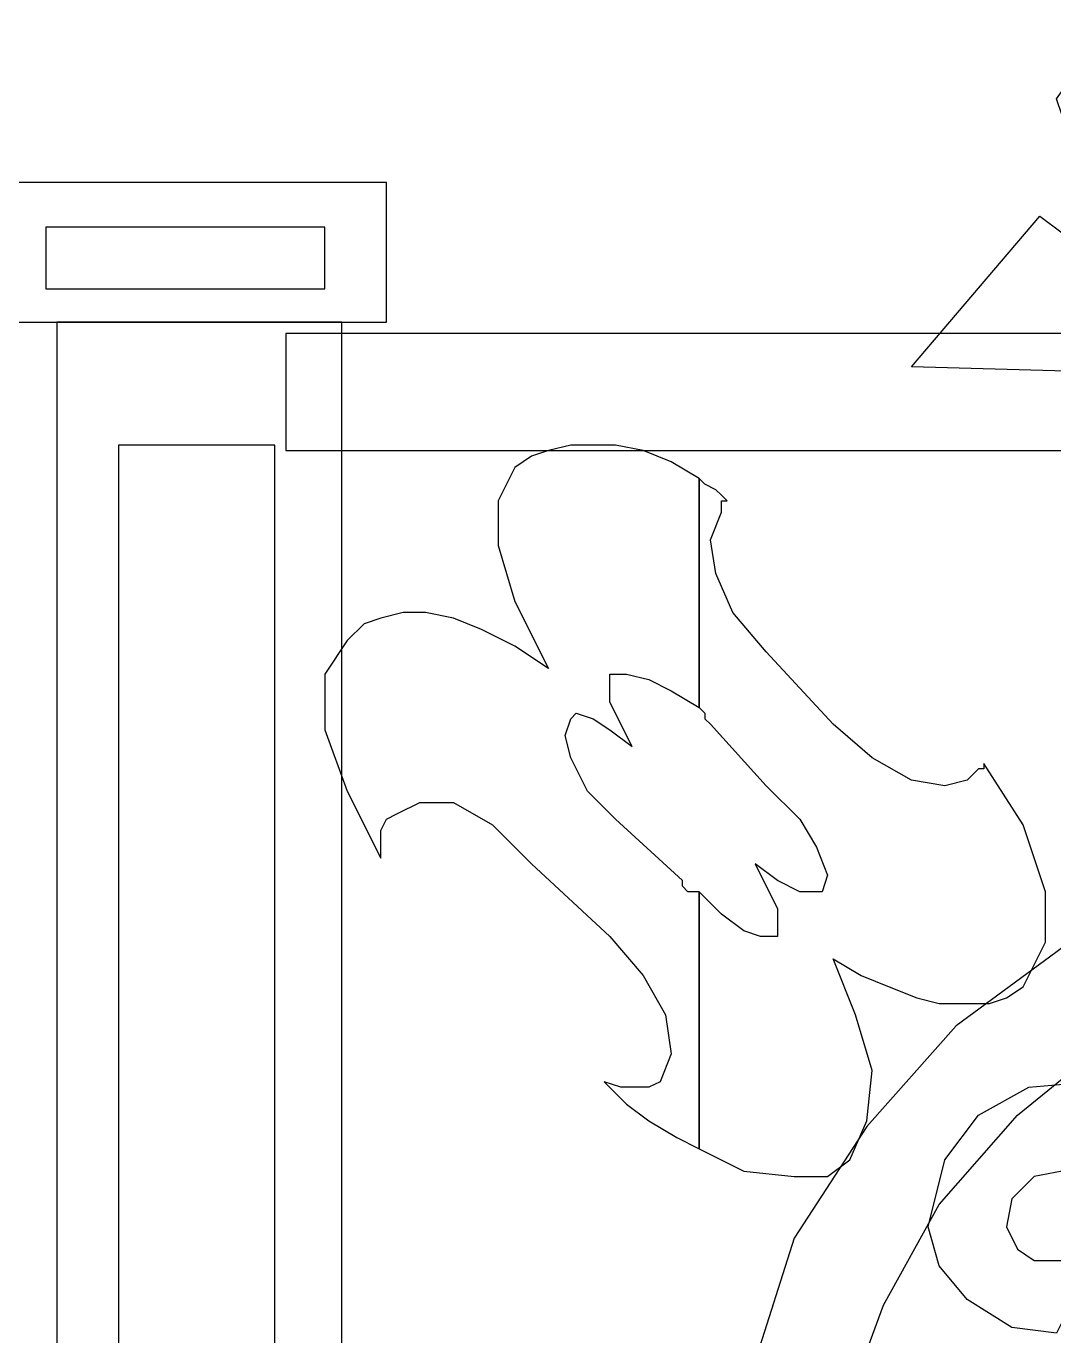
# Model space of a CAD drawing. Header units: centimetres. Extents: x -68 to 49, y -36 to 8.
# Drawn here: x -28.15 to -14.61, y -9.89 to 7.36 of the extents above; entities that cross this region are included whole.
import ezdxf

# ---------------------------------------------------------------- set-up
doc = ezdxf.new("R2010")
doc.units = ezdxf.units.CM
doc.header["$MEASUREMENT"] = 0
doc.layers.add('layer 1', color=7, linetype='Continuous')

msp = doc.modelspace()

# ---------------------------------------------------------------- linework, layer by layer
at = {"layer": 'layer 1', "color": 98}
for points, knots in [([(-8.61273, 2.65174), (-8.61273, 2.65174), (-10.01088, 4.27066), (-10.01088, 4.27066), (-10.01088, 4.27066), (-10.01088, 4.27066), (-11.85055, 4.27066), (-11.85055, 4.27066), (-11.85055, 4.27066), (-11.85055, 4.27066), (-11.5562, 5.08011), (-11.5562, 5.08011), (-11.5562, 5.08011), (-11.5562, 5.08011), (-11.5562, 5.88957), (-11.5562, 5.88957), (-11.5562, 5.88957), (-11.5562, 5.88957), (-11.92414, 6.55185), (-11.92414, 6.55185), (-11.92414, 6.55185), (-11.92414, 6.55185), (-12.58642, 7.21413), (-12.58642, 7.21413), (-12.58642, 7.21413), (-12.58642, 7.21413), (-13.10153, 7.36131), (-13.10153, 7.36131), (-13.10153, 7.36131), (-13.10153, 7.36131), (-13.69023, 7.28772), (-13.69023, 7.28772), (-13.69023, 7.28772), (-13.69023, 7.28772), (-14.20533, 6.91979), (-14.20533, 6.91979), (-14.20533, 6.91979), (-14.20533, 6.91979), (-14.57327, 6.40468), (-14.57327, 6.40468), (-14.57327, 6.40468), (-14.57327, 6.40468), (-14.49968, 6.18392), (-14.49968, 6.18392), (-14.49968, 6.18392), (-14.49968, 6.18392), (-14.27892, 5.88957), (-14.27892, 5.88957), (-14.27892, 5.88957), (-14.27892, 5.88957), (-14.05816, 5.74239), (-14.05816, 5.74239), (-14.05816, 5.74239), (-14.05816, 5.74239), (-13.8374, 5.74239), (-13.8374, 5.74239), (-13.8374, 5.74239), (-13.8374, 5.74239), (-13.76381, 5.81598), (-13.76381, 5.81598), (-13.76381, 5.81598), (-13.76381, 5.81598), (-13.61664, 6.03674), (-13.61664, 6.03674), (-13.61664, 6.03674), (-13.61664, 6.03674), (-13.39588, 6.18392), (-13.39588, 6.18392), (-13.39588, 6.18392), (-13.39588, 6.18392), (-13.02794, 6.18392), (-13.02794, 6.18392), (-13.02794, 6.18392), (-13.02794, 6.18392), (-12.7336, 5.88957), (-12.7336, 5.88957), (-12.7336, 5.88957), (-12.7336, 5.88957), (-12.58642, 5.44805), (-12.58642, 5.44805), (-12.58642, 5.44805), (-12.58642, 5.44805), (-12.66001, 5.08011), (-12.66001, 5.08011), (-12.66001, 5.08011), (-12.66001, 5.08011), (-12.88077, 4.63859), (-12.88077, 4.63859), (-12.88077, 4.63859), (-12.88077, 4.63859), (-13.2487, 4.41783), (-13.2487, 4.41783), (-13.2487, 4.41783), (-13.2487, 4.41783), (-13.69023, 4.27066), (-13.69023, 4.27066), (-13.69023, 4.27066), (-13.69023, 4.27066), (-14.20533, 4.41783), (-14.20533, 4.41783), (-14.20533, 4.41783), (-14.20533, 4.41783), (-14.79403, 4.85935), (-14.79403, 4.85935), (-14.79403, 4.85935), (-14.79403, 4.85935), (-16.48653, 2.8725), (-16.48653, 2.8725), (-16.48653, 2.8725), (-16.48653, 2.8725), (-8.61273, 2.65174), (-8.61273, 2.65174)], [0, 0, 0, 0, 0.03571429, 0.03571429, 0.03571429, 0.03571429, 0.07142857, 0.07142857, 0.07142857, 0.07142857, 0.10714286, 0.10714286, 0.10714286, 0.10714286, 0.14285714, 0.14285714, 0.14285714, 0.14285714, 0.17857143, 0.17857143, 0.17857143, 0.17857143, 0.21428571, 0.21428571, 0.21428571, 0.21428571, 0.25, 0.25, 0.25, 0.25, 0.28571429, 0.28571429, 0.28571429, 0.28571429, 0.32142857, 0.32142857, 0.32142857, 0.32142857, 0.35714286, 0.35714286, 0.35714286, 0.35714286, 0.39285714, 0.39285714, 0.39285714, 0.39285714, 0.42857143, 0.42857143, 0.42857143, 0.42857143, 0.46428571, 0.46428571, 0.46428571, 0.46428571, 0.5, 0.5, 0.5, 0.5, 0.53571429, 0.53571429, 0.53571429, 0.53571429, 0.57142857, 0.57142857, 0.57142857, 0.57142857, 0.60714286, 0.60714286, 0.60714286, 0.60714286, 0.64285714, 0.64285714, 0.64285714, 0.64285714, 0.67857143, 0.67857143, 0.67857143, 0.67857143, 0.71428571, 0.71428571, 0.71428571, 0.71428571, 0.75, 0.75, 0.75, 0.75, 0.78571429, 0.78571429, 0.78571429, 0.78571429, 0.82142857, 0.82142857, 0.82142857, 0.82142857, 0.85714286, 0.85714286, 0.85714286, 0.85714286, 0.89285714, 0.89285714, 0.89285714, 0.89285714, 0.92857143, 0.92857143, 0.92857143, 0.92857143, 0.96428571, 0.96428571, 0.96428571, 0.96428571, 1, 1, 1, 1]), ([(-28.70196, 5.30087), (-28.70196, 5.30087), (-23.4037, 5.30087), (-23.4037, 5.30087), (-23.4037, 5.30087), (-23.4037, 5.30087), (-23.4037, 3.4612), (-23.4037, 3.4612), (-23.4037, 3.4612), (-23.4037, 3.4612), (-28.70196, 3.4612), (-28.70196, 3.4612), (-28.70196, 3.4612), (-28.70196, 3.4612), (-28.70196, 5.30087), (-28.70196, 5.30087)], [0, 0, 0, 0, 0.25, 0.25, 0.25, 0.25, 0.5, 0.5, 0.5, 0.5, 0.75, 0.75, 0.75, 0.75, 1, 1, 1, 1]), ([(-27.74533, 3.4612), (-27.74533, 3.4612), (-23.9924, 3.4612), (-23.9924, 3.4612), (-23.9924, 3.4612), (-23.9924, 3.4612), (-23.9924, -34.58325), (-23.9924, -34.58325), (-23.9924, -34.58325), (-23.9924, -34.58325), (-27.74533, -34.58325), (-27.74533, -34.58325), (-27.74533, -34.58325), (-27.74533, -34.58325), (-27.74533, 3.4612), (-27.74533, 3.4612)], [0, 0, 0, 0, 0.25, 0.25, 0.25, 0.25, 0.5, 0.5, 0.5, 0.5, 0.75, 0.75, 0.75, 0.75, 1, 1, 1, 1]), ([(-24.72827, 3.31403), (-24.72827, 3.31403), (7.35564, 3.31403), (7.35564, 3.31403), (7.35564, 3.31403), (7.35564, 3.31403), (7.35564, 1.7687), (7.35564, 1.7687), (7.35564, 1.7687), (7.35564, 1.7687), (-24.72827, 1.7687), (-24.72827, 1.7687), (-24.72827, 1.7687), (-24.72827, 1.7687), (-24.72827, 3.31403), (-24.72827, 3.31403)], [0, 0, 0, 0, 0.25, 0.25, 0.25, 0.25, 0.5, 0.5, 0.5, 0.5, 0.75, 0.75, 0.75, 0.75, 1, 1, 1, 1]), ([(-19.28283, -7.42967), (-19.28283, -7.42967), (-19.57718, -7.28249), (-19.57718, -7.28249), (-19.57718, -7.28249), (-19.57718, -7.28249), (-19.94512, -7.06173), (-19.94512, -7.06173), (-19.94512, -7.06173), (-19.94512, -7.06173), (-20.23946, -6.84097), (-20.23946, -6.84097), (-20.23946, -6.84097), (-20.23946, -6.84097), (-20.53381, -6.54662), (-20.53381, -6.54662), (-20.53381, -6.54662), (-20.53381, -6.54662), (-20.31305, -6.62021), (-20.31305, -6.62021), (-20.31305, -6.62021), (-20.31305, -6.62021), (-20.09229, -6.62021), (-20.09229, -6.62021), (-20.09229, -6.62021), (-20.09229, -6.62021), (-19.94512, -6.62021), (-19.94512, -6.62021), (-19.94512, -6.62021), (-19.94512, -6.62021), (-19.79794, -6.54662), (-19.79794, -6.54662), (-19.79794, -6.54662), (-19.79794, -6.54662), (-19.79794, -6.54662), (-19.79794, -6.54662), (-19.79794, -6.54662), (-19.79794, -6.54662), (-19.65077, -6.17869), (-19.65077, -6.17869), (-19.65077, -6.17869), (-19.65077, -6.17869), (-19.72436, -5.66358), (-19.72436, -5.66358), (-19.72436, -5.66358), (-19.72436, -5.66358), (-20.0187, -5.14847), (-20.0187, -5.14847), (-20.0187, -5.14847), (-20.0187, -5.14847), (-20.46022, -4.63336), (-20.46022, -4.63336), (-20.46022, -4.63336), (-20.46022, -4.63336), (-21.49044, -3.67673), (-21.49044, -3.67673), (-21.49044, -3.67673), (-21.49044, -3.67673), (-22.00555, -3.16163), (-22.00555, -3.16163), (-22.00555, -3.16163), (-22.00555, -3.16163), (-22.52066, -2.86728), (-22.52066, -2.86728), (-22.52066, -2.86728), (-22.52066, -2.86728), (-22.96218, -2.86728), (-22.96218, -2.86728), (-22.96218, -2.86728), (-22.96218, -2.86728), (-23.25653, -3.01445), (-23.25653, -3.01445), (-23.25653, -3.01445), (-23.25653, -3.01445), (-23.25653, -3.01445), (-23.25653, -3.01445), (-23.25653, -3.01445), (-23.25653, -3.01445), (-23.4037, -3.08804), (-23.4037, -3.08804), (-23.4037, -3.08804), (-23.4037, -3.08804), (-23.47729, -3.23521), (-23.47729, -3.23521), (-23.47729, -3.23521), (-23.47729, -3.23521), (-23.47729, -3.45597), (-23.47729, -3.45597), (-23.47729, -3.45597), (-23.47729, -3.45597), (-23.47729, -3.60315), (-23.47729, -3.60315), (-23.47729, -3.60315), (-23.47729, -3.60315), (-23.91881, -2.7201), (-23.91881, -2.7201), (-23.91881, -2.7201), (-23.91881, -2.7201), (-24.21316, -1.91065), (-24.21316, -1.91065), (-24.21316, -1.91065), (-24.21316, -1.91065), (-24.21316, -1.17478), (-24.21316, -1.17478), (-24.21316, -1.17478), (-24.21316, -1.17478), (-23.91881, -0.73326), (-23.91881, -0.73326), (-23.91881, -0.73326), (-23.91881, -0.73326), (-23.91881, -0.73326), (-23.91881, -0.73326), (-23.91881, -0.73326), (-23.91881, -0.73326), (-23.69805, -0.5125), (-23.69805, -0.5125), (-23.69805, -0.5125), (-23.69805, -0.5125), (-23.47729, -0.43891), (-23.47729, -0.43891), (-23.47729, -0.43891), (-23.47729, -0.43891), (-23.18294, -0.36532), (-23.18294, -0.36532), (-23.18294, -0.36532), (-23.18294, -0.36532), (-22.88859, -0.36532), (-22.88859, -0.36532), (-22.88859, -0.36532), (-22.88859, -0.36532), (-22.52066, -0.43891), (-22.52066, -0.43891), (-22.52066, -0.43891), (-22.52066, -0.43891), (-22.15272, -0.58608), (-22.15272, -0.58608), (-22.15272, -0.58608), (-22.15272, -0.58608), (-21.7112, -0.80684), (-21.7112, -0.80684), (-21.7112, -0.80684), (-21.7112, -0.80684), (-21.26968, -1.10119), (-21.26968, -1.10119), (-21.26968, -1.10119), (-21.26968, -1.10119), (-21.7112, -0.21815), (-21.7112, -0.21815), (-21.7112, -0.21815), (-21.7112, -0.21815), (-21.93196, 0.51772), (-21.93196, 0.51772), (-21.93196, 0.51772), (-21.93196, 0.51772), (-21.93196, 1.10642), (-21.93196, 1.10642), (-21.93196, 1.10642), (-21.93196, 1.10642), (-21.7112, 1.54794), (-21.7112, 1.54794), (-21.7112, 1.54794), (-21.7112, 1.54794), (-21.7112, 1.54794), (-21.7112, 1.54794), (-21.7112, 1.54794), (-21.7112, 1.54794), (-21.49044, 1.69511), (-21.49044, 1.69511), (-21.49044, 1.69511), (-21.49044, 1.69511), (-21.26968, 1.7687), (-21.26968, 1.7687), (-21.26968, 1.7687), (-21.26968, 1.7687), (-20.97533, 1.84229), (-20.97533, 1.84229), (-20.97533, 1.84229), (-20.97533, 1.84229), (-20.68099, 1.84229), (-20.68099, 1.84229), (-20.68099, 1.84229), (-20.68099, 1.84229), (-20.38664, 1.84229), (-20.38664, 1.84229), (-20.38664, 1.84229), (-20.38664, 1.84229), (-20.0187, 1.7687), (-20.0187, 1.7687), (-20.0187, 1.7687), (-20.0187, 1.7687), (-19.65077, 1.62153), (-19.65077, 1.62153), (-19.65077, 1.62153), (-19.65077, 1.62153), (-19.28283, 1.40076), (-19.28283, 1.40076), (-19.28283, 1.40076), (-19.28283, 1.40076), (-19.28283, -1.6163), (-19.28283, -1.6163), (-19.28283, -1.6163), (-19.28283, -1.6163), (-19.65077, -1.39554), (-19.65077, -1.39554), (-19.65077, -1.39554), (-19.65077, -1.39554), (-19.94512, -1.24837), (-19.94512, -1.24837), (-19.94512, -1.24837), (-19.94512, -1.24837), (-20.23946, -1.17478), (-20.23946, -1.17478), (-20.23946, -1.17478), (-20.23946, -1.17478), (-20.46022, -1.17478), (-20.46022, -1.17478), (-20.46022, -1.17478), (-20.46022, -1.17478), (-20.46022, -1.17478), (-20.46022, -1.17478), (-20.46022, -1.17478), (-20.46022, -1.17478), (-20.46022, -1.32195), (-20.46022, -1.32195), (-20.46022, -1.32195), (-20.46022, -1.32195), (-20.46022, -1.54271), (-20.46022, -1.54271), (-20.46022, -1.54271), (-20.46022, -1.54271), (-20.31305, -1.83706), (-20.31305, -1.83706), (-20.31305, -1.83706), (-20.31305, -1.83706), (-20.16588, -2.13141), (-20.16588, -2.13141), (-20.16588, -2.13141), (-20.16588, -2.13141), (-20.46022, -1.91065), (-20.46022, -1.91065), (-20.46022, -1.91065), (-20.46022, -1.91065), (-20.68099, -1.76347), (-20.68099, -1.76347), (-20.68099, -1.76347), (-20.68099, -1.76347), (-20.90175, -1.68989), (-20.90175, -1.68989), (-20.90175, -1.68989), (-20.90175, -1.68989), (-20.97533, -1.76347), (-20.97533, -1.76347), (-20.97533, -1.76347), (-20.97533, -1.76347), (-20.97533, -1.76347), (-20.97533, -1.76347), (-20.97533, -1.76347), (-20.97533, -1.76347), (-21.04892, -1.98423), (-21.04892, -1.98423), (-21.04892, -1.98423), (-21.04892, -1.98423), (-20.97533, -2.27858), (-20.97533, -2.27858), (-20.97533, -2.27858), (-20.97533, -2.27858), (-20.75457, -2.7201), (-20.75457, -2.7201), (-20.75457, -2.7201), (-20.75457, -2.7201), (-20.38664, -3.08804), (-20.38664, -3.08804), (-20.38664, -3.08804), (-20.38664, -3.08804), (-19.50359, -3.89749), (-19.50359, -3.89749), (-19.50359, -3.89749), (-19.50359, -3.89749), (-19.50359, -3.97108), (-19.50359, -3.97108), (-19.50359, -3.97108), (-19.50359, -3.97108), (-19.43001, -4.04467), (-19.43001, -4.04467), (-19.43001, -4.04467), (-19.43001, -4.04467), (-19.35642, -4.04467), (-19.35642, -4.04467), (-19.35642, -4.04467), (-19.35642, -4.04467), (-19.28283, -4.04467), (-19.28283, -4.04467), (-19.28283, -4.04467), (-19.28283, -4.04467), (-19.28283, -7.42967), (-19.28283, -7.42967)], [0, 0, 0, 0, 0.01351351, 0.01351351, 0.01351351, 0.01351351, 0.02702703, 0.02702703, 0.02702703, 0.02702703, 0.04054054, 0.04054054, 0.04054054, 0.04054054, 0.05405405, 0.05405405, 0.05405405, 0.05405405, 0.06756757, 0.06756757, 0.06756757, 0.06756757, 0.08108108, 0.08108108, 0.08108108, 0.08108108, 0.09459459, 0.09459459, 0.09459459, 0.09459459, 0.10810811, 0.10810811, 0.10810811, 0.10810811, 0.12162162, 0.12162162, 0.12162162, 0.12162162, 0.13513514, 0.13513514, 0.13513514, 0.13513514, 0.14864865, 0.14864865, 0.14864865, 0.14864865, 0.16216216, 0.16216216, 0.16216216, 0.16216216, 0.17567568, 0.17567568, 0.17567568, 0.17567568, 0.18918919, 0.18918919, 0.18918919, 0.18918919, 0.2027027, 0.2027027, 0.2027027, 0.2027027, 0.21621622, 0.21621622, 0.21621622, 0.21621622, 0.22972973, 0.22972973, 0.22972973, 0.22972973, 0.24324324, 0.24324324, 0.24324324, 0.24324324, 0.25675676, 0.25675676, 0.25675676, 0.25675676, 0.27027027, 0.27027027, 0.27027027, 0.27027027, 0.28378378, 0.28378378, 0.28378378, 0.28378378, 0.2972973, 0.2972973, 0.2972973, 0.2972973, 0.31081081, 0.31081081, 0.31081081, 0.31081081, 0.32432432, 0.32432432, 0.32432432, 0.32432432, 0.33783784, 0.33783784, 0.33783784, 0.33783784, 0.35135135, 0.35135135, 0.35135135, 0.35135135, 0.36486486, 0.36486486, 0.36486486, 0.36486486, 0.37837838, 0.37837838, 0.37837838, 0.37837838, 0.39189189, 0.39189189, 0.39189189, 0.39189189, 0.40540541, 0.40540541, 0.40540541, 0.40540541, 0.41891892, 0.41891892, 0.41891892, 0.41891892, 0.43243243, 0.43243243, 0.43243243, 0.43243243, 0.44594595, 0.44594595, 0.44594595, 0.44594595, 0.45945946, 0.45945946, 0.45945946, 0.45945946, 0.47297297, 0.47297297, 0.47297297, 0.47297297, 0.48648649, 0.48648649, 0.48648649, 0.48648649, 0.5, 0.5, 0.5, 0.5, 0.51351351, 0.51351351, 0.51351351, 0.51351351, 0.52702703, 0.52702703, 0.52702703, 0.52702703, 0.54054054, 0.54054054, 0.54054054, 0.54054054, 0.55405405, 0.55405405, 0.55405405, 0.55405405, 0.56756757, 0.56756757, 0.56756757, 0.56756757, 0.58108108, 0.58108108, 0.58108108, 0.58108108, 0.59459459, 0.59459459, 0.59459459, 0.59459459, 0.60810811, 0.60810811, 0.60810811, 0.60810811, 0.62162162, 0.62162162, 0.62162162, 0.62162162, 0.63513514, 0.63513514, 0.63513514, 0.63513514, 0.64864865, 0.64864865, 0.64864865, 0.64864865, 0.66216216, 0.66216216, 0.66216216, 0.66216216, 0.67567568, 0.67567568, 0.67567568, 0.67567568, 0.68918919, 0.68918919, 0.68918919, 0.68918919, 0.7027027, 0.7027027, 0.7027027, 0.7027027, 0.71621622, 0.71621622, 0.71621622, 0.71621622, 0.72972973, 0.72972973, 0.72972973, 0.72972973, 0.74324324, 0.74324324, 0.74324324, 0.74324324, 0.75675676, 0.75675676, 0.75675676, 0.75675676, 0.77027027, 0.77027027, 0.77027027, 0.77027027, 0.78378378, 0.78378378, 0.78378378, 0.78378378, 0.7972973, 0.7972973, 0.7972973, 0.7972973, 0.81081081, 0.81081081, 0.81081081, 0.81081081, 0.82432432, 0.82432432, 0.82432432, 0.82432432, 0.83783784, 0.83783784, 0.83783784, 0.83783784, 0.85135135, 0.85135135, 0.85135135, 0.85135135, 0.86486486, 0.86486486, 0.86486486, 0.86486486, 0.87837838, 0.87837838, 0.87837838, 0.87837838, 0.89189189, 0.89189189, 0.89189189, 0.89189189, 0.90540541, 0.90540541, 0.90540541, 0.90540541, 0.91891892, 0.91891892, 0.91891892, 0.91891892, 0.93243243, 0.93243243, 0.93243243, 0.93243243, 0.94594595, 0.94594595, 0.94594595, 0.94594595, 0.95945946, 0.95945946, 0.95945946, 0.95945946, 0.97297297, 0.97297297, 0.97297297, 0.97297297, 0.98648649, 0.98648649, 0.98648649, 0.98648649, 1, 1, 1, 1]), ([(-15.5299, -2.35217), (-15.5299, -2.35217), (-15.01479, -3.16163), (-15.01479, -3.16163), (-15.01479, -3.16163), (-15.01479, -3.16163), (-14.72044, -4.04467), (-14.72044, -4.04467), (-14.72044, -4.04467), (-14.72044, -4.04467), (-14.72044, -4.70695), (-14.72044, -4.70695), (-14.72044, -4.70695), (-14.72044, -4.70695), (-15.01479, -5.29565), (-15.01479, -5.29565), (-15.01479, -5.29565), (-15.01479, -5.29565), (-15.01479, -5.29565), (-15.01479, -5.29565), (-15.01479, -5.29565), (-15.01479, -5.29565), (-15.23555, -5.44282), (-15.23555, -5.44282), (-15.23555, -5.44282), (-15.23555, -5.44282), (-15.45631, -5.51641), (-15.45631, -5.51641), (-15.45631, -5.51641), (-15.45631, -5.51641), (-15.75066, -5.51641), (-15.75066, -5.51641), (-15.75066, -5.51641), (-15.75066, -5.51641), (-16.1186, -5.51641), (-16.1186, -5.51641), (-16.1186, -5.51641), (-16.1186, -5.51641), (-16.41294, -5.44282), (-16.41294, -5.44282), (-16.41294, -5.44282), (-16.41294, -5.44282), (-16.78088, -5.29565), (-16.78088, -5.29565), (-16.78088, -5.29565), (-16.78088, -5.29565), (-17.14881, -5.14847), (-17.14881, -5.14847), (-17.14881, -5.14847), (-17.14881, -5.14847), (-17.51675, -4.92771), (-17.51675, -4.92771), (-17.51675, -4.92771), (-17.51675, -4.92771), (-17.2224, -5.66358), (-17.2224, -5.66358), (-17.2224, -5.66358), (-17.2224, -5.66358), (-17.00164, -6.39945), (-17.00164, -6.39945), (-17.00164, -6.39945), (-17.00164, -6.39945), (-17.07523, -7.06173), (-17.07523, -7.06173), (-17.07523, -7.06173), (-17.07523, -7.06173), (-17.29599, -7.57684), (-17.29599, -7.57684), (-17.29599, -7.57684), (-17.29599, -7.57684), (-17.29599, -7.57684), (-17.29599, -7.57684), (-17.29599, -7.57684), (-17.29599, -7.57684), (-17.59033, -7.7976), (-17.59033, -7.7976), (-17.59033, -7.7976), (-17.59033, -7.7976), (-18.03186, -7.7976), (-18.03186, -7.7976), (-18.03186, -7.7976), (-18.03186, -7.7976), (-18.69414, -7.72402), (-18.69414, -7.72402), (-18.69414, -7.72402), (-18.69414, -7.72402), (-19.28283, -7.42967), (-19.28283, -7.42967), (-19.28283, -7.42967), (-19.28283, -7.42967), (-19.28283, -4.04467), (-19.28283, -4.04467), (-19.28283, -4.04467), (-19.28283, -4.04467), (-18.98849, -4.33902), (-18.98849, -4.33902), (-18.98849, -4.33902), (-18.98849, -4.33902), (-18.69414, -4.55978), (-18.69414, -4.55978), (-18.69414, -4.55978), (-18.69414, -4.55978), (-18.47338, -4.63336), (-18.47338, -4.63336), (-18.47338, -4.63336), (-18.47338, -4.63336), (-18.25262, -4.63336), (-18.25262, -4.63336), (-18.25262, -4.63336), (-18.25262, -4.63336), (-18.25262, -4.63336), (-18.25262, -4.63336), (-18.25262, -4.63336), (-18.25262, -4.63336), (-18.25262, -4.48619), (-18.25262, -4.48619), (-18.25262, -4.48619), (-18.25262, -4.48619), (-18.25262, -4.26543), (-18.25262, -4.26543), (-18.25262, -4.26543), (-18.25262, -4.26543), (-18.39979, -3.97108), (-18.39979, -3.97108), (-18.39979, -3.97108), (-18.39979, -3.97108), (-18.54696, -3.67673), (-18.54696, -3.67673), (-18.54696, -3.67673), (-18.54696, -3.67673), (-18.25262, -3.89749), (-18.25262, -3.89749), (-18.25262, -3.89749), (-18.25262, -3.89749), (-17.95827, -4.04467), (-17.95827, -4.04467), (-17.95827, -4.04467), (-17.95827, -4.04467), (-17.81109, -4.04467), (-17.81109, -4.04467), (-17.81109, -4.04467), (-17.81109, -4.04467), (-17.66392, -4.04467), (-17.66392, -4.04467), (-17.66392, -4.04467), (-17.66392, -4.04467), (-17.66392, -4.04467), (-17.66392, -4.04467), (-17.66392, -4.04467), (-17.66392, -4.04467), (-17.59033, -3.82391), (-17.59033, -3.82391), (-17.59033, -3.82391), (-17.59033, -3.82391), (-17.73751, -3.45597), (-17.73751, -3.45597), (-17.73751, -3.45597), (-17.73751, -3.45597), (-17.95827, -3.08804), (-17.95827, -3.08804), (-17.95827, -3.08804), (-17.95827, -3.08804), (-18.39979, -2.64652), (-18.39979, -2.64652), (-18.39979, -2.64652), (-18.39979, -2.64652), (-19.13566, -1.83706), (-19.13566, -1.83706), (-19.13566, -1.83706), (-19.13566, -1.83706), (-19.20925, -1.76347), (-19.20925, -1.76347), (-19.20925, -1.76347), (-19.20925, -1.76347), (-19.20925, -1.76347), (-19.20925, -1.76347), (-19.20925, -1.76347), (-19.20925, -1.76347), (-19.20925, -1.68989), (-19.20925, -1.68989), (-19.20925, -1.68989), (-19.20925, -1.68989), (-19.28283, -1.6163), (-19.28283, -1.6163), (-19.28283, -1.6163), (-19.28283, -1.6163), (-19.28283, 1.40076), (-19.28283, 1.40076), (-19.28283, 1.40076), (-19.28283, 1.40076), (-19.20925, 1.32718), (-19.20925, 1.32718), (-19.20925, 1.32718), (-19.20925, 1.32718), (-19.06207, 1.25359), (-19.06207, 1.25359), (-19.06207, 1.25359), (-19.06207, 1.25359), (-18.98849, 1.18), (-18.98849, 1.18), (-18.98849, 1.18), (-18.98849, 1.18), (-18.9149, 1.10642), (-18.9149, 1.10642), (-18.9149, 1.10642), (-18.9149, 1.10642), (-18.98849, 1.10642), (-18.98849, 1.10642), (-18.98849, 1.10642), (-18.98849, 1.10642), (-18.98849, 1.03283), (-18.98849, 1.03283), (-18.98849, 1.03283), (-18.98849, 1.03283), (-18.98849, 0.95924), (-18.98849, 0.95924), (-18.98849, 0.95924), (-18.98849, 0.95924), (-18.98849, 0.95924), (-18.98849, 0.95924), (-18.98849, 0.95924), (-18.98849, 0.95924), (-18.98849, 0.95924), (-18.98849, 0.95924), (-18.98849, 0.95924), (-18.98849, 0.95924), (-19.13566, 0.59131), (-19.13566, 0.59131), (-19.13566, 0.59131), (-19.13566, 0.59131), (-19.06207, 0.14979), (-19.06207, 0.14979), (-19.06207, 0.14979), (-19.06207, 0.14979), (-18.84131, -0.36532), (-18.84131, -0.36532), (-18.84131, -0.36532), (-18.84131, -0.36532), (-18.39979, -0.88043), (-18.39979, -0.88043), (-18.39979, -0.88043), (-18.39979, -0.88043), (-17.51675, -1.83706), (-17.51675, -1.83706), (-17.51675, -1.83706), (-17.51675, -1.83706), (-17.00164, -2.27858), (-17.00164, -2.27858), (-17.00164, -2.27858), (-17.00164, -2.27858), (-16.48653, -2.57293), (-16.48653, -2.57293), (-16.48653, -2.57293), (-16.48653, -2.57293), (-16.04501, -2.64652), (-16.04501, -2.64652), (-16.04501, -2.64652), (-16.04501, -2.64652), (-15.75066, -2.57293), (-15.75066, -2.57293), (-15.75066, -2.57293), (-15.75066, -2.57293), (-15.75066, -2.57293), (-15.75066, -2.57293), (-15.75066, -2.57293), (-15.75066, -2.57293), (-15.67707, -2.49934), (-15.67707, -2.49934), (-15.67707, -2.49934), (-15.67707, -2.49934), (-15.60349, -2.42576), (-15.60349, -2.42576), (-15.60349, -2.42576), (-15.60349, -2.42576), (-15.5299, -2.42576), (-15.5299, -2.42576), (-15.5299, -2.42576), (-15.5299, -2.42576), (-15.5299, -2.35217), (-15.5299, -2.35217)], [0, 0, 0, 0, 0.01428571, 0.01428571, 0.01428571, 0.01428571, 0.02857143, 0.02857143, 0.02857143, 0.02857143, 0.04285714, 0.04285714, 0.04285714, 0.04285714, 0.05714286, 0.05714286, 0.05714286, 0.05714286, 0.07142857, 0.07142857, 0.07142857, 0.07142857, 0.08571429, 0.08571429, 0.08571429, 0.08571429, 0.1, 0.1, 0.1, 0.1, 0.11428571, 0.11428571, 0.11428571, 0.11428571, 0.12857143, 0.12857143, 0.12857143, 0.12857143, 0.14285714, 0.14285714, 0.14285714, 0.14285714, 0.15714286, 0.15714286, 0.15714286, 0.15714286, 0.17142857, 0.17142857, 0.17142857, 0.17142857, 0.18571429, 0.18571429, 0.18571429, 0.18571429, 0.2, 0.2, 0.2, 0.2, 0.21428571, 0.21428571, 0.21428571, 0.21428571, 0.22857143, 0.22857143, 0.22857143, 0.22857143, 0.24285714, 0.24285714, 0.24285714, 0.24285714, 0.25714286, 0.25714286, 0.25714286, 0.25714286, 0.27142857, 0.27142857, 0.27142857, 0.27142857, 0.28571429, 0.28571429, 0.28571429, 0.28571429, 0.3, 0.3, 0.3, 0.3, 0.31428571, 0.31428571, 0.31428571, 0.31428571, 0.32857143, 0.32857143, 0.32857143, 0.32857143, 0.34285714, 0.34285714, 0.34285714, 0.34285714, 0.35714286, 0.35714286, 0.35714286, 0.35714286, 0.37142857, 0.37142857, 0.37142857, 0.37142857, 0.38571429, 0.38571429, 0.38571429, 0.38571429, 0.4, 0.4, 0.4, 0.4, 0.41428571, 0.41428571, 0.41428571, 0.41428571, 0.42857143, 0.42857143, 0.42857143, 0.42857143, 0.44285714, 0.44285714, 0.44285714, 0.44285714, 0.45714286, 0.45714286, 0.45714286, 0.45714286, 0.47142857, 0.47142857, 0.47142857, 0.47142857, 0.48571429, 0.48571429, 0.48571429, 0.48571429, 0.5, 0.5, 0.5, 0.5, 0.51428571, 0.51428571, 0.51428571, 0.51428571, 0.52857143, 0.52857143, 0.52857143, 0.52857143, 0.54285714, 0.54285714, 0.54285714, 0.54285714, 0.55714286, 0.55714286, 0.55714286, 0.55714286, 0.57142857, 0.57142857, 0.57142857, 0.57142857, 0.58571429, 0.58571429, 0.58571429, 0.58571429, 0.6, 0.6, 0.6, 0.6, 0.61428571, 0.61428571, 0.61428571, 0.61428571, 0.62857143, 0.62857143, 0.62857143, 0.62857143, 0.64285714, 0.64285714, 0.64285714, 0.64285714, 0.65714286, 0.65714286, 0.65714286, 0.65714286, 0.67142857, 0.67142857, 0.67142857, 0.67142857, 0.68571429, 0.68571429, 0.68571429, 0.68571429, 0.7, 0.7, 0.7, 0.7, 0.71428571, 0.71428571, 0.71428571, 0.71428571, 0.72857143, 0.72857143, 0.72857143, 0.72857143, 0.74285714, 0.74285714, 0.74285714, 0.74285714, 0.75714286, 0.75714286, 0.75714286, 0.75714286, 0.77142857, 0.77142857, 0.77142857, 0.77142857, 0.78571429, 0.78571429, 0.78571429, 0.78571429, 0.8, 0.8, 0.8, 0.8, 0.81428571, 0.81428571, 0.81428571, 0.81428571, 0.82857143, 0.82857143, 0.82857143, 0.82857143, 0.84285714, 0.84285714, 0.84285714, 0.84285714, 0.85714286, 0.85714286, 0.85714286, 0.85714286, 0.87142857, 0.87142857, 0.87142857, 0.87142857, 0.88571429, 0.88571429, 0.88571429, 0.88571429, 0.9, 0.9, 0.9, 0.9, 0.91428571, 0.91428571, 0.91428571, 0.91428571, 0.92857143, 0.92857143, 0.92857143, 0.92857143, 0.94285714, 0.94285714, 0.94285714, 0.94285714, 0.95714286, 0.95714286, 0.95714286, 0.95714286, 0.97142857, 0.97142857, 0.97142857, 0.97142857, 0.98571429, 0.98571429, 0.98571429, 0.98571429, 1, 1, 1, 1]), ([(-9.27501, -3.23521), (-9.27501, -3.23521), (-8.90708, -3.23521), (-8.90708, -3.23521), (-8.90708, -3.23521), (-8.90708, -3.23521), (-8.90708, -4.70695), (-8.90708, -4.70695), (-8.90708, -4.70695), (-8.90708, -4.70695), (-9.42218, -4.70695), (-9.42218, -4.70695), (-9.42218, -4.70695), (-9.42218, -4.70695), (-11.0411, -4.85413), (-11.0411, -4.85413), (-11.0411, -4.85413), (-11.0411, -4.85413), (-12.51284, -5.29565), (-12.51284, -5.29565), (-12.51284, -5.29565), (-12.51284, -5.29565), (-13.91099, -6.03152), (-13.91099, -6.03152), (-13.91099, -6.03152), (-13.91099, -6.03152), (-15.08838, -6.98815), (-15.08838, -6.98815), (-15.08838, -6.98815), (-15.08838, -6.98815), (-16.1186, -8.16554), (-16.1186, -8.16554), (-16.1186, -8.16554), (-16.1186, -8.16554), (-16.85446, -9.4901), (-16.85446, -9.4901), (-16.85446, -9.4901), (-16.85446, -9.4901), (-17.36957, -10.88825), (-17.36957, -10.88825), (-17.36957, -10.88825), (-17.36957, -10.88825), (-17.51675, -12.43358), (-17.51675, -12.43358), (-17.51675, -12.43358), (-17.51675, -12.43358), (-17.51675, -19.79227), (-17.51675, -19.79227), (-17.51675, -19.79227), (-17.51675, -19.79227), (-17.36957, -21.3376), (-17.36957, -21.3376), (-17.36957, -21.3376), (-17.36957, -21.3376), (-16.85446, -22.73575), (-16.85446, -22.73575), (-16.85446, -22.73575), (-16.85446, -22.73575), (-16.1186, -24.06032), (-16.1186, -24.06032), (-16.1186, -24.06032), (-16.1186, -24.06032), (-15.08838, -25.23771), (-15.08838, -25.23771), (-15.08838, -25.23771), (-15.08838, -25.23771), (-13.91099, -26.19434), (-13.91099, -26.19434), (-13.91099, -26.19434), (-13.91099, -26.19434), (-12.51284, -26.93021), (-12.51284, -26.93021), (-12.51284, -26.93021), (-12.51284, -26.93021), (-11.0411, -27.37173), (-11.0411, -27.37173), (-11.0411, -27.37173), (-11.0411, -27.37173), (-9.42218, -27.5189), (-9.42218, -27.5189), (-9.42218, -27.5189), (-9.42218, -27.5189), (-8.90708, -27.5189), (-8.90708, -27.5189), (-8.90708, -27.5189), (-8.90708, -27.5189), (-8.90708, -29.13781), (-8.90708, -29.13781), (-8.90708, -29.13781), (-8.90708, -29.13781), (-9.56936, -29.13781), (-9.56936, -29.13781), (-9.56936, -29.13781), (-9.56936, -29.13781), (-11.48262, -28.99064), (-11.48262, -28.99064), (-11.48262, -28.99064), (-11.48262, -28.99064), (-13.17512, -28.47553), (-13.17512, -28.47553), (-13.17512, -28.47553), (-13.17512, -28.47553), (-14.79403, -27.66608), (-14.79403, -27.66608), (-14.79403, -27.66608), (-14.79403, -27.66608), (-16.1186, -26.56227), (-16.1186, -26.56227), (-16.1186, -26.56227), (-16.1186, -26.56227), (-17.2224, -25.31129), (-17.2224, -25.31129), (-17.2224, -25.31129), (-17.2224, -25.31129), (-18.03186, -23.83956), (-18.03186, -23.83956), (-18.03186, -23.83956), (-18.03186, -23.83956), (-18.62055, -22.22064), (-18.62055, -22.22064), (-18.62055, -22.22064), (-18.62055, -22.22064), (-18.76772, -20.52814), (-18.76772, -20.52814), (-18.76772, -20.52814), (-18.76772, -20.52814), (-18.76772, -11.99206), (-18.76772, -11.99206), (-18.76772, -11.99206), (-18.76772, -11.99206), (-18.54696, -10.22597), (-18.54696, -10.22597), (-18.54696, -10.22597), (-18.54696, -10.22597), (-18.03186, -8.60706), (-18.03186, -8.60706), (-18.03186, -8.60706), (-18.03186, -8.60706), (-17.07523, -7.13532), (-17.07523, -7.13532), (-17.07523, -7.13532), (-17.07523, -7.13532), (-15.89783, -5.81076), (-15.89783, -5.81076), (-15.89783, -5.81076), (-15.89783, -5.81076), (-14.49968, -4.78054), (-14.49968, -4.78054), (-14.49968, -4.78054), (-14.49968, -4.78054), (-12.88077, -3.89749), (-12.88077, -3.89749), (-12.88077, -3.89749), (-12.88077, -3.89749), (-11.11468, -3.38239), (-11.11468, -3.38239), (-11.11468, -3.38239), (-11.11468, -3.38239), (-9.27501, -3.23521), (-9.27501, -3.23521)], [0, 0, 0, 0, 0.025, 0.025, 0.025, 0.025, 0.05, 0.05, 0.05, 0.05, 0.075, 0.075, 0.075, 0.075, 0.1, 0.1, 0.1, 0.1, 0.125, 0.125, 0.125, 0.125, 0.15, 0.15, 0.15, 0.15, 0.175, 0.175, 0.175, 0.175, 0.2, 0.2, 0.2, 0.2, 0.225, 0.225, 0.225, 0.225, 0.25, 0.25, 0.25, 0.25, 0.275, 0.275, 0.275, 0.275, 0.3, 0.3, 0.3, 0.3, 0.325, 0.325, 0.325, 0.325, 0.35, 0.35, 0.35, 0.35, 0.375, 0.375, 0.375, 0.375, 0.4, 0.4, 0.4, 0.4, 0.425, 0.425, 0.425, 0.425, 0.45, 0.45, 0.45, 0.45, 0.475, 0.475, 0.475, 0.475, 0.5, 0.5, 0.5, 0.5, 0.525, 0.525, 0.525, 0.525, 0.55, 0.55, 0.55, 0.55, 0.575, 0.575, 0.575, 0.575, 0.6, 0.6, 0.6, 0.6, 0.625, 0.625, 0.625, 0.625, 0.65, 0.65, 0.65, 0.65, 0.675, 0.675, 0.675, 0.675, 0.7, 0.7, 0.7, 0.7, 0.725, 0.725, 0.725, 0.725, 0.75, 0.75, 0.75, 0.75, 0.775, 0.775, 0.775, 0.775, 0.8, 0.8, 0.8, 0.8, 0.825, 0.825, 0.825, 0.825, 0.85, 0.85, 0.85, 0.85, 0.875, 0.875, 0.875, 0.875, 0.9, 0.9, 0.9, 0.9, 0.925, 0.925, 0.925, 0.925, 0.95, 0.95, 0.95, 0.95, 0.975, 0.975, 0.975, 0.975, 1, 1, 1, 1]), ([(-14.13175, -6.54662), (-14.13175, -6.54662), (-14.9412, -6.62021), (-14.9412, -6.62021), (-14.9412, -6.62021), (-14.9412, -6.62021), (-15.60349, -6.98815), (-15.60349, -6.98815), (-15.60349, -6.98815), (-15.60349, -6.98815), (-16.04501, -7.57684), (-16.04501, -7.57684), (-16.04501, -7.57684), (-16.04501, -7.57684), (-16.26577, -8.45989), (-16.26577, -8.45989), (-16.26577, -8.45989), (-16.26577, -8.45989), (-16.1186, -8.97499), (-16.1186, -8.97499), (-16.1186, -8.97499), (-16.1186, -8.97499), (-15.75066, -9.41652), (-15.75066, -9.41652), (-15.75066, -9.41652), (-15.75066, -9.41652), (-15.16196, -9.78445), (-15.16196, -9.78445), (-15.16196, -9.78445), (-15.16196, -9.78445), (-14.57327, -9.85804), (-14.57327, -9.85804), (-14.57327, -9.85804), (-14.57327, -9.85804), (-14.49968, -9.71086), (-14.49968, -9.71086), (-14.49968, -9.71086), (-14.49968, -9.71086), (-14.4261, -9.41652), (-14.4261, -9.41652), (-14.4261, -9.41652), (-14.4261, -9.41652), (-14.4261, -9.12217), (-14.4261, -9.12217), (-14.4261, -9.12217), (-14.4261, -9.12217), (-14.49968, -8.90141), (-14.49968, -8.90141), (-14.49968, -8.90141), (-14.49968, -8.90141), (-14.64686, -8.90141), (-14.64686, -8.90141), (-14.64686, -8.90141), (-14.64686, -8.90141), (-14.86762, -8.90141), (-14.86762, -8.90141), (-14.86762, -8.90141), (-14.86762, -8.90141), (-15.08838, -8.75423), (-15.08838, -8.75423), (-15.08838, -8.75423), (-15.08838, -8.75423), (-15.23555, -8.45989), (-15.23555, -8.45989), (-15.23555, -8.45989), (-15.23555, -8.45989), (-15.16196, -8.09195), (-15.16196, -8.09195), (-15.16196, -8.09195), (-15.16196, -8.09195), (-14.86762, -7.7976), (-14.86762, -7.7976), (-14.86762, -7.7976), (-14.86762, -7.7976), (-14.49968, -7.72402), (-14.49968, -7.72402), (-14.49968, -7.72402), (-14.49968, -7.72402), (-14.13175, -7.7976), (-14.13175, -7.7976), (-14.13175, -7.7976), (-14.13175, -7.7976), (-13.69023, -8.01836), (-13.69023, -8.01836), (-13.69023, -8.01836), (-13.69023, -8.01836), (-13.39588, -8.3863), (-13.39588, -8.3863), (-13.39588, -8.3863), (-13.39588, -8.3863), (-13.17512, -8.90141), (-13.17512, -8.90141), (-13.17512, -8.90141), (-13.17512, -8.90141), (-13.2487, -9.56369), (-13.2487, -9.56369), (-13.2487, -9.56369), (-13.2487, -9.56369), (-11.85055, -9.71086), (-11.85055, -9.71086), (-11.85055, -9.71086), (-11.85055, -9.71086), (-11.92414, -9.19575), (-11.92414, -9.19575), (-11.92414, -9.19575), (-11.92414, -9.19575), (-12.07131, -8.68065), (-12.07131, -8.68065), (-12.07131, -8.68065), (-12.07131, -8.68065), (-12.21849, -8.16554), (-12.21849, -8.16554), (-12.21849, -8.16554), (-12.21849, -8.16554), (-12.36566, -7.72402), (-12.36566, -7.72402), (-12.36566, -7.72402), (-12.36566, -7.72402), (-12.66001, -7.35608), (-12.66001, -7.35608), (-12.66001, -7.35608), (-12.66001, -7.35608), (-13.02794, -6.98815), (-13.02794, -6.98815), (-13.02794, -6.98815), (-13.02794, -6.98815), (-13.54305, -6.76739), (-13.54305, -6.76739), (-13.54305, -6.76739), (-13.54305, -6.76739), (-14.13175, -6.54662), (-14.13175, -6.54662)], [0, 0, 0, 0, 0.03030303, 0.03030303, 0.03030303, 0.03030303, 0.06060606, 0.06060606, 0.06060606, 0.06060606, 0.09090909, 0.09090909, 0.09090909, 0.09090909, 0.12121212, 0.12121212, 0.12121212, 0.12121212, 0.15151515, 0.15151515, 0.15151515, 0.15151515, 0.18181818, 0.18181818, 0.18181818, 0.18181818, 0.21212121, 0.21212121, 0.21212121, 0.21212121, 0.24242424, 0.24242424, 0.24242424, 0.24242424, 0.27272727, 0.27272727, 0.27272727, 0.27272727, 0.3030303, 0.3030303, 0.3030303, 0.3030303, 0.33333333, 0.33333333, 0.33333333, 0.33333333, 0.36363636, 0.36363636, 0.36363636, 0.36363636, 0.39393939, 0.39393939, 0.39393939, 0.39393939, 0.42424242, 0.42424242, 0.42424242, 0.42424242, 0.45454545, 0.45454545, 0.45454545, 0.45454545, 0.48484848, 0.48484848, 0.48484848, 0.48484848, 0.51515152, 0.51515152, 0.51515152, 0.51515152, 0.54545455, 0.54545455, 0.54545455, 0.54545455, 0.57575758, 0.57575758, 0.57575758, 0.57575758, 0.60606061, 0.60606061, 0.60606061, 0.60606061, 0.63636364, 0.63636364, 0.63636364, 0.63636364, 0.66666667, 0.66666667, 0.66666667, 0.66666667, 0.6969697, 0.6969697, 0.6969697, 0.6969697, 0.72727273, 0.72727273, 0.72727273, 0.72727273, 0.75757576, 0.75757576, 0.75757576, 0.75757576, 0.78787879, 0.78787879, 0.78787879, 0.78787879, 0.81818182, 0.81818182, 0.81818182, 0.81818182, 0.84848485, 0.84848485, 0.84848485, 0.84848485, 0.87878788, 0.87878788, 0.87878788, 0.87878788, 0.90909091, 0.90909091, 0.90909091, 0.90909091, 0.93939394, 0.93939394, 0.93939394, 0.93939394, 0.96969697, 0.96969697, 0.96969697, 0.96969697, 1, 1, 1, 1])]:
    msp.add_open_spline(points, degree=3, knots=knots, dxfattribs=at)
at = {"layer": 'layer 1', "color": 105}
for points in [[(-27.89251, 4.71218), (-27.89251, 4.71218), (-24.21316, 4.71218), (-24.21316, 4.71218), (-24.21316, 4.71218), (-24.21316, 4.71218), (-24.21316, 3.90272), (-24.21316, 3.90272), (-24.21316, 3.90272), (-24.21316, 3.90272), (-27.89251, 3.90272), (-27.89251, 3.90272), (-27.89251, 3.90272), (-27.89251, 3.90272), (-27.89251, 4.71218), (-27.89251, 4.71218)], [(-26.93588, 1.84229), (-26.93588, 1.84229), (-24.87544, 1.84229), (-24.87544, 1.84229), (-24.87544, 1.84229), (-24.87544, 1.84229), (-24.87544, -33.47944), (-24.87544, -33.47944), (-24.87544, -33.47944), (-24.87544, -33.47944), (-26.93588, -33.47944), (-26.93588, -33.47944), (-26.93588, -33.47944), (-26.93588, -33.47944), (-26.93588, 1.84229), (-26.93588, 1.84229)]]:
    msp.add_open_spline(points, degree=3, knots=[0, 0, 0, 0, 0.25, 0.25, 0.25, 0.25, 0.5, 0.5, 0.5, 0.5, 0.75, 0.75, 0.75, 0.75, 1, 1, 1, 1], dxfattribs=at)

doc.saveas('drawing.dxf')
